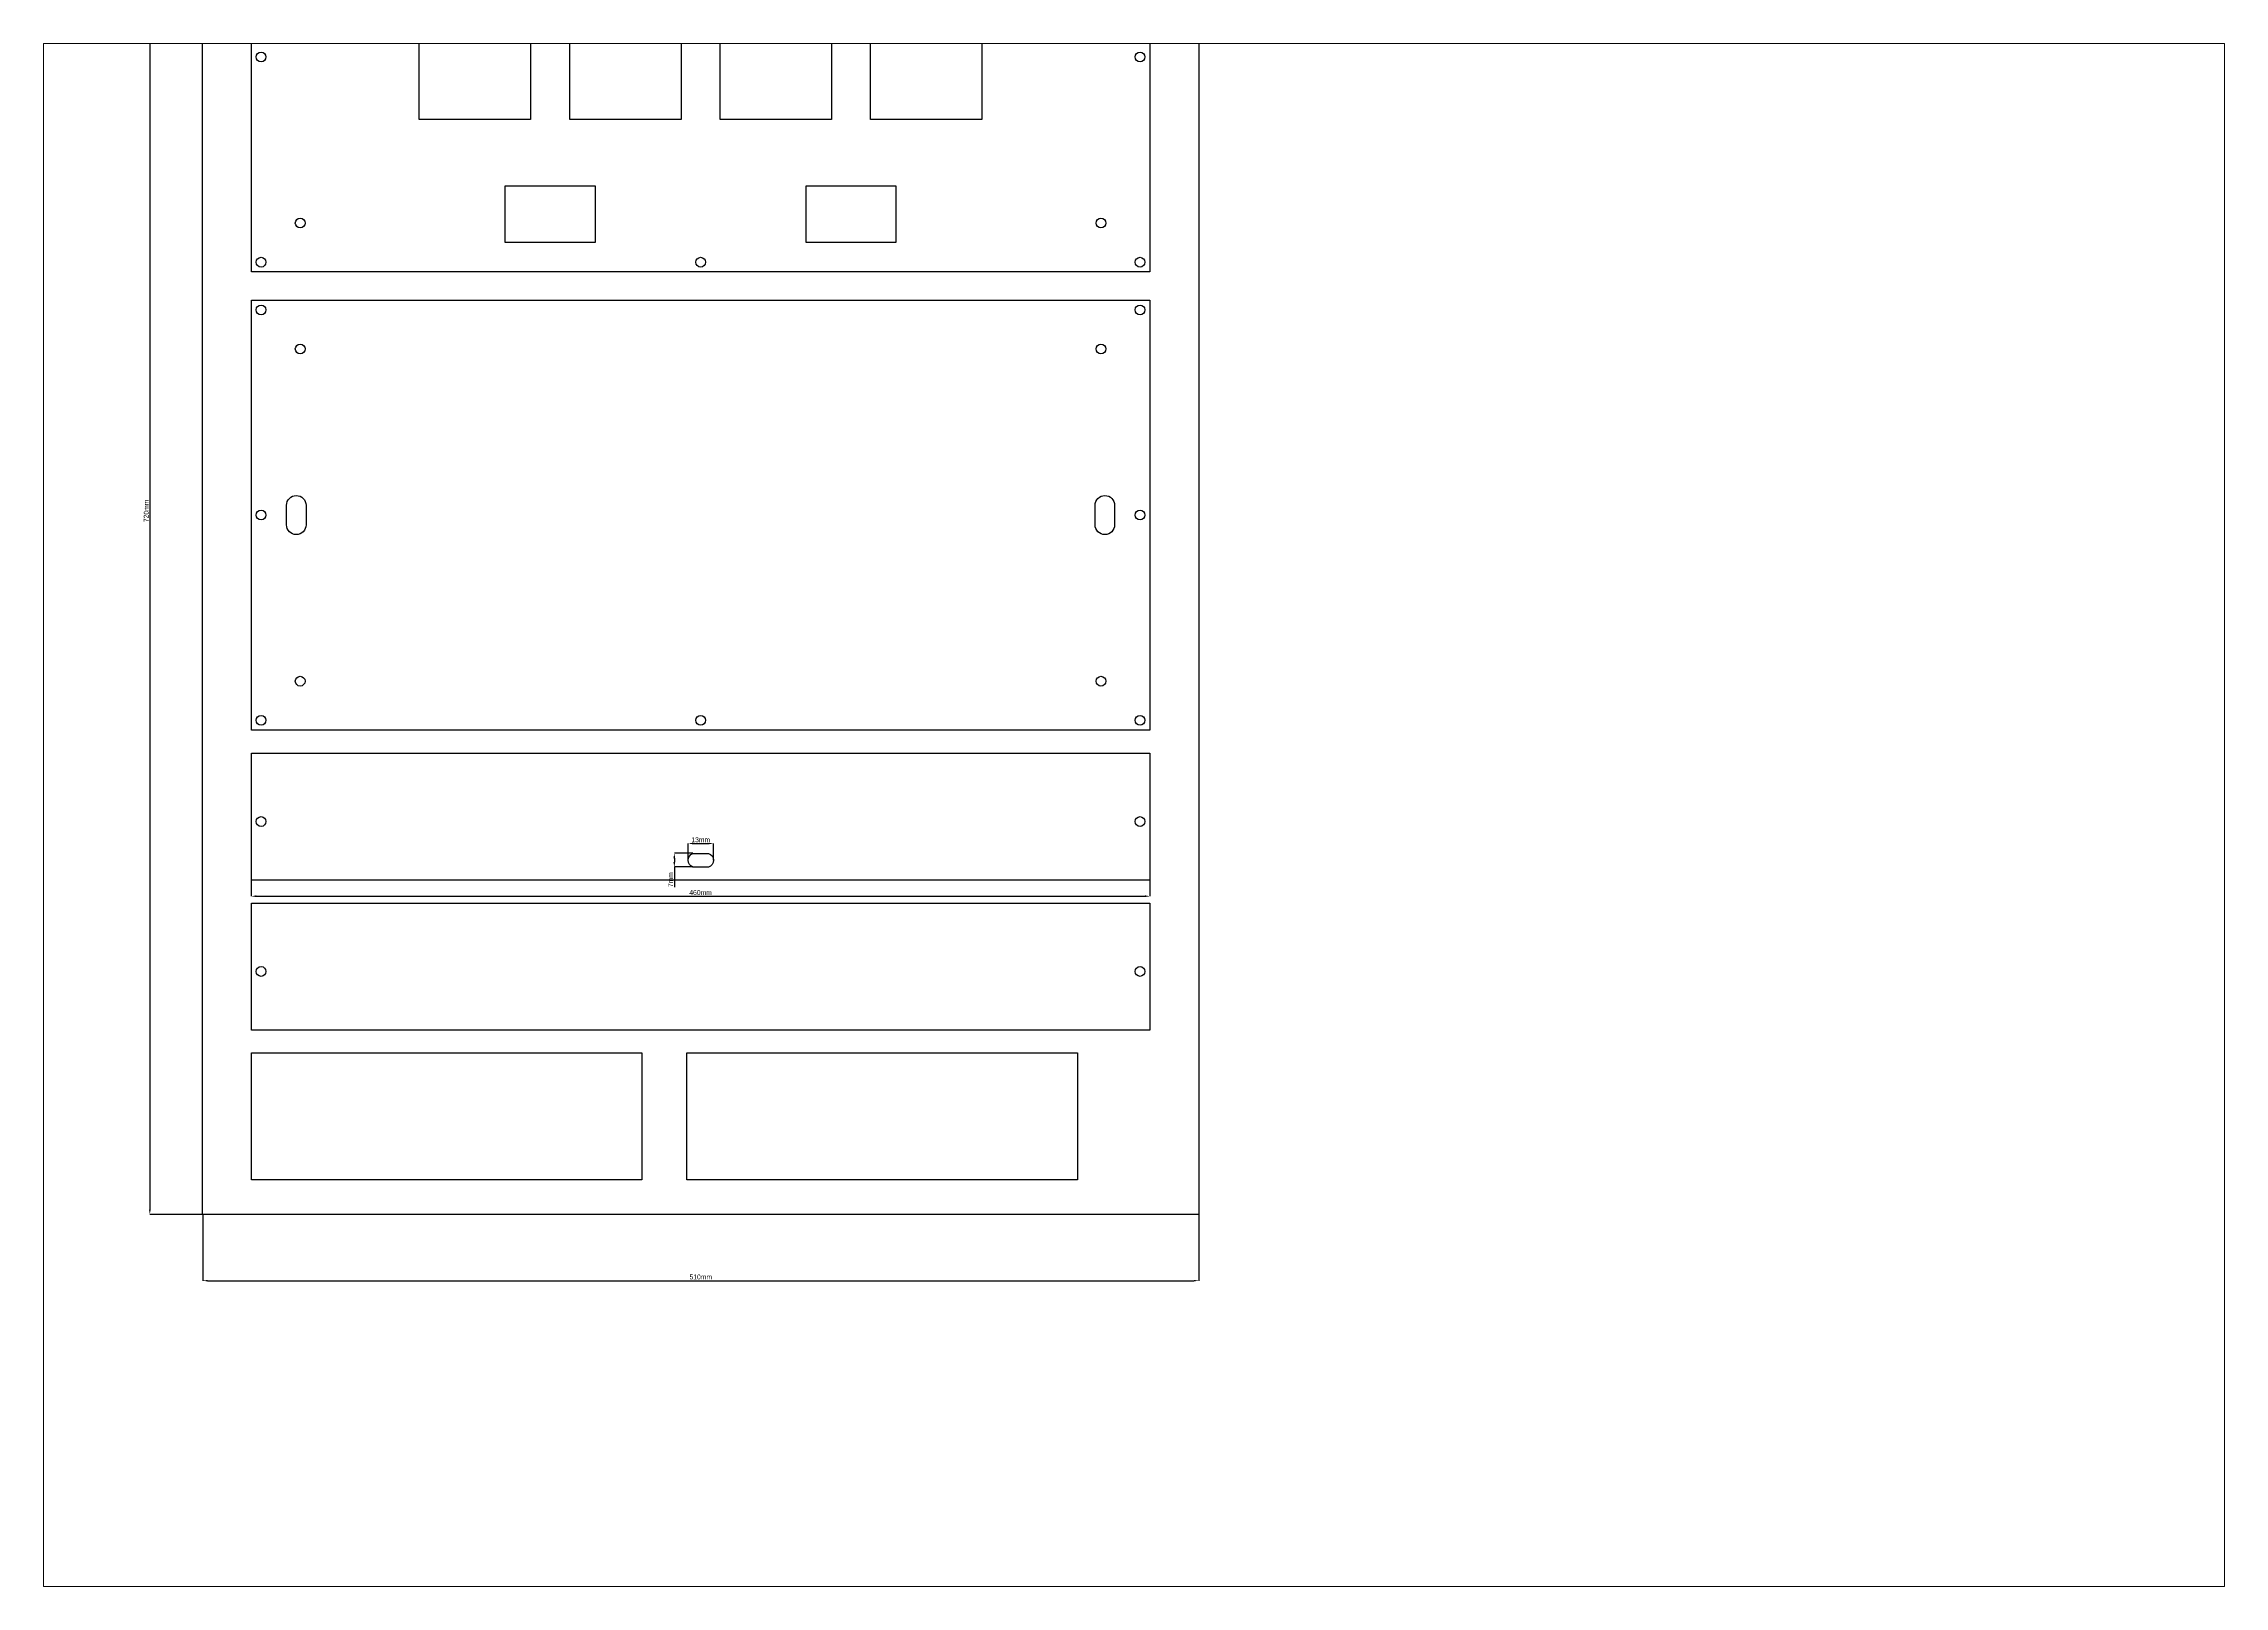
# Paper-space layout 'Layout1' of a CAD drawing. Header units: millimetres. Extents: x 30 to 267, y 21 to 189.
# The model-space entities are those that its viewports show. They can reach past a viewport. Long polylines and large blocks are cut down to what shows.
import ezdxf

# ---------------------------------------------------------------- set-up
doc = ezdxf.new("R2010")
doc.units = ezdxf.units.MM
doc.layers.add('Corte A (3mm Acr. Negro)', color=210, linetype='Continuous')
doc.layers.add('Corte B (5mm Acr. Transp.) Todo Junto', color=210, linetype='Continuous')
doc.dimstyles.new('ISO-25', dxfattribs={"dimtxt": 2.5, "dimasz": 2.5, "dimexe": 1.25, "dimexo": 0.625, "dimtad": 1, "dimtxsty": 'Standard', "dimcen": 2.5, "dimadec": 0, "dimazin": 0, "dimtfac": 1, "dimtmove": 0, "dimatfit": 3, "dimfxl": 1, "dimarcsym": 0})

# ---------------------------------------------------------------- blocks, each defined once
blk = doc.blocks.new('*D3')
at = {"layer": 'Corte A (3mm Acr. Negro)', "color": 0, "lineweight": -2, "transparency": 16777216}
for p, q in [((-411.7, 460.9), (-438.8, 460.9)), ((-438.8, 458.4), (-438.8, -256.6)), ((-411.7, -259.1), (-438.8, -259.1))]:
    blk.add_line(p, q, dxfattribs=at)
at = {"layer": 'Corte A (3mm Acr. Negro)', "color": 0, "transparency": 16777216}
for points in [[(-439.2, 458.4), (-438.3, 458.4), (-438.8, 460.9)], [(-439.2, -256.6), (-438.3, -256.6), (-438.8, -259.1)]]:
    blk.add_solid(points, dxfattribs=at)
at = {"layer": 'Defpoints', "color": 0, "transparency": 16777216}
for p in [(-411.7, 460.9), (-438.8, -259.1), (-411.7, -259.1)]:
    blk.add_point(p, dxfattribs=at)
at = {"layer": 'Corte A (3mm Acr. Negro)', "color": 0, "transparency": 16777216, "insert": (-440.6, 100.9), "char_height": 2.5, "attachment_point": 5, "rotation": 90}
blk.add_mtext('720mm', dxfattribs=at)
blk = doc.blocks.new('*D4')
at = {"layer": 'Corte A (3mm Acr. Negro)', "color": 0, "lineweight": -2, "transparency": 16777216}
for p, q in [((-411.7, -259.1), (-411.7, -293)), ((98.3, -259.1), (98.3, -293)), ((-409.2, -293), (95.8, -293))]:
    blk.add_line(p, q, dxfattribs=at)
at = {"layer": 'Corte A (3mm Acr. Negro)', "color": 0, "transparency": 16777216}
for points in [[(-409.2, -292.6), (-409.2, -293.4), (-411.7, -293)], [(95.8, -292.6), (95.8, -293.4), (98.3, -293)]]:
    blk.add_solid(points, dxfattribs=at)
at = {"layer": 'Defpoints', "color": 0, "transparency": 16777216}
for p in [(-411.7, -259.1), (98.3, -259.1), (98.3, -293)]:
    blk.add_point(p, dxfattribs=at)
at = {"layer": 'Corte A (3mm Acr. Negro)', "color": 0, "transparency": 16777216, "insert": (-156.7, -291.1), "char_height": 2.5, "attachment_point": 5}
blk.add_mtext('510mm', dxfattribs=at)
blk = doc.blocks.new('*D5')
at = {"layer": 'Corte A (3mm Acr. Negro)', "color": 0, "lineweight": -2, "transparency": 16777216}
for p, q in [((-160.8, -74.3), (-170.2, -74.3)), ((-170.2, -76.8), (-170.2, -78.8)), ((-160.8, -81.3), (-170.2, -81.3)), ((-170.2, -81.3), (-170.2, -91.7))]:
    blk.add_line(p, q, dxfattribs=at)
at = {"layer": 'Corte A (3mm Acr. Negro)', "color": 0, "transparency": 16777216}
for points in [[(-170.7, -76.8), (-169.8, -76.8), (-170.2, -74.3)], [(-170.7, -78.8), (-169.8, -78.8), (-170.2, -81.3)]]:
    blk.add_solid(points, dxfattribs=at)
at = {"layer": 'Defpoints', "color": 0, "transparency": 16777216}
for p in [(-160.8, -74.3), (-170.2, -81.3), (-160.8, -81.3)]:
    blk.add_point(p, dxfattribs=at)
at = {"layer": 'Corte A (3mm Acr. Negro)', "color": 0, "transparency": 16777216, "insert": (-172.1, -87.8), "char_height": 2.5, "attachment_point": 5, "rotation": 90}
blk.add_mtext('7mm', dxfattribs=at)
blk = doc.blocks.new('*D11')
at = {"layer": 'Corte A (3mm Acr. Negro)', "color": 0, "lineweight": -2, "transparency": 16777216}
for p, q in [((-386.8, -88), (-386.8, -96.3)), ((73.2, -88), (73.2, -96.3)), ((-384.3, -96.3), (70.7, -96.3))]:
    blk.add_line(p, q, dxfattribs=at)
at = {"layer": 'Corte A (3mm Acr. Negro)', "color": 0, "transparency": 16777216}
for points in [[(-384.3, -95.8), (-384.3, -96.7), (-386.8, -96.3)], [(70.7, -95.8), (70.7, -96.7), (73.2, -96.3)]]:
    blk.add_solid(points, dxfattribs=at)
at = {"layer": 'Defpoints', "color": 0, "transparency": 16777216}
for p in [(-386.8, -88), (73.2, -88), (73.2, -96.3)]:
    blk.add_point(p, dxfattribs=at)
at = {"layer": 'Corte A (3mm Acr. Negro)', "color": 0, "transparency": 16777216, "insert": (-156.8, -94.4), "char_height": 2.5, "attachment_point": 5}
blk.add_mtext('460mm', dxfattribs=at)
blk = doc.blocks.new('*D12')
at = {"layer": 'Corte A (3mm Acr. Negro)', "color": 0, "lineweight": -2, "transparency": 16777216}
for p, q in [((-163.2, -77.8), (-163.2, -69.3)), ((-160.7, -69.3), (-152.7, -69.3)), ((-150.2, -77.8), (-150.2, -69.3))]:
    blk.add_line(p, q, dxfattribs=at)
at = {"layer": 'Corte A (3mm Acr. Negro)', "color": 0, "transparency": 16777216}
for points in [[(-160.7, -68.9), (-160.7, -69.7), (-163.2, -69.3)], [(-152.7, -68.9), (-152.7, -69.7), (-150.2, -69.3)]]:
    blk.add_solid(points, dxfattribs=at)
at = {"layer": 'Defpoints', "color": 0, "transparency": 16777216}
for p in [(-163.2, -77.8), (-150.2, -69.3), (-150.2, -77.8)]:
    blk.add_point(p, dxfattribs=at)
at = {"layer": 'Corte A (3mm Acr. Negro)', "color": 0, "transparency": 16777216, "insert": (-156.7, -67.4), "char_height": 2.5, "attachment_point": 5}
blk.add_mtext('13mm', dxfattribs=at)

msp = doc.modelspace()

# ---------------------------------------------------------------- linework, layer by layer
at = {"layer": 'Corte A (3mm Acr. Negro)'}
for points in [[(-411.732, 460.888), (98.273, 460.888), (98.273, -259.109), (-411.732, -259.109)], [(-386.792, 208.776), (73.208, 208.776), (73.208, -11.224), (-386.792, -11.224)], [(-386.792, -23.032), (73.208, -23.032), (73.208, -88.032), (-386.792, -88.032)], [(-386.792, -99.784), (73.208, -99.784), (73.208, -164.784), (-386.792, -164.784)], [(-386.792, -241.477), (-386.792, -176.477), (-186.792, -176.477), (-186.792, -241.477)], [(-163.864, -241.477), (-163.864, -176.477), (36.136, -176.477), (36.136, -241.477)]]:
    msp.add_lwpolyline(points, close=True, dxfattribs=at)
for points in [[(-368.792, 103.776, -1), (-358.792, 103.776), (-358.792, 93.776, -1), (-368.792, 93.776)], [(45.208, 103.776, -1), (55.208, 103.776), (55.208, 93.776, -1), (45.208, 93.776)], [(-152.807, -74.33, -0.73874338), (-152.807, -81.33), (-160.777, -81.33, -0.69743371), (-160.777, -74.33)]]:
    msp.add_lwpolyline(points, format="xyb", close=True, dxfattribs=at)
for centre in [(-381.792, 333.195), (-381.792, 333.195), (-381.792, 333.195), (-381.792, 333.195), (68.208, 333.195), (68.208, 333.195), (68.208, 333.195), (68.208, 333.195), (-361.792, 248.195), (-361.792, 248.195), (-361.792, 248.195), (-361.792, 248.195), (48.208, 248.195), (48.208, 248.195), (48.208, 248.195), (48.208, 248.195), (-381.792, 228.195), (-381.792, 228.195), (-381.792, 228.195), (-381.792, 228.195), (-156.792, 228.195), (68.208, 228.195), (68.208, 228.195), (68.208, 228.195), (68.208, 228.195), (-381.792, 203.776), (-381.792, 203.776), (-381.792, 203.776), (-381.792, 203.776), (68.208, 203.776), (68.208, 203.776), (68.208, 203.776), (68.208, 203.776), (-361.792, 183.776), (-361.792, 183.776), (-361.792, 183.776), (-361.792, 183.776), (48.208, 183.776), (48.208, 183.776), (48.208, 183.776), (48.208, 183.776), (-381.792, 98.776), (-381.792, 98.776), (-381.792, 98.776), (-381.792, 98.776), (68.208, 98.776), (68.208, 98.776), (68.208, 98.776), (68.208, 98.776), (-361.792, 13.776), (-361.792, 13.776), (-361.792, 13.776), (-361.792, 13.776), (48.208, 13.776), (48.208, 13.776), (48.208, 13.776), (48.208, 13.776), (-381.792, -6.224), (-381.792, -6.224), (-381.792, -6.224), (-381.792, -6.224), (-156.792, -6.224), (68.208, -6.224), (68.208, -6.224), (68.208, -6.224), (68.208, -6.224), (-381.788, -58.032), (68.204, -58.032), (-381.788, -134.784), (68.204, -134.784)]:
    msp.add_circle(centre, 2.5, dxfattribs=at)
at = {"layer": 'Corte B (5mm Acr. Transp.) Todo Junto'}
for points in [[(-386.792, 443.195), (73.208, 443.195), (73.208, 223.195), (-386.792, 223.195)], [(-300.793, 358.198), (-243.793, 358.198), (-243.793, 301.198), (-300.793, 301.198)], [(-223.793, 358.198), (-166.793, 358.198), (-166.793, 301.198), (-223.793, 301.198)], [(-146.793, 358.198), (-89.793, 358.198), (-89.793, 301.198), (-146.793, 301.198)], [(-69.793, 358.198), (-12.793, 358.198), (-12.793, 301.198), (-69.793, 301.198)], [(-256.788, 267.196), (-210.788, 267.196), (-210.788, 238.196), (-256.788, 238.196)], [(-102.788, 267.196), (-56.788, 267.196), (-56.788, 238.196), (-102.788, 238.196)]]:
    msp.add_lwpolyline(points, close=True, dxfattribs=at)

# ---------------------------------------------------------------- dimensions: what is measured, and where the dimension line sits
at = {"layer": 'Corte A (3mm Acr. Negro)', "color": 3}
for base, p1, p2, picture, middle in [((-438.764, -259.109), (-411.732, 460.888), (-411.732, -259.109), '*D3', (-440.639, 100.89)), ((-170.236, -81.33), (-160.777, -74.33), (-160.777, -81.33), '*D5', (-172.111, -87.788))]:
    dim = msp.add_linear_dim(base=base, p1=p1, p2=p2, angle=90, dimstyle='ISO-25', override={"dimexe": 0, "dimexo": 0, "dimpost": 'mm'}, dxfattribs=at)
    dim.commit()
    dim.dimension.update_dxf_attribs({"geometry": picture, "text_midpoint": middle})
for base, p1, p2, picture, middle in [((-150.221, -69.282), (-163.218, -77.83), (-150.221, -77.83), '*D12', (-156.719, -67.407)), ((73.208, -96.265), (-386.792, -88.032), (73.208, -88.032), '*D11', (-156.792, -94.39)), ((98.2726, -292.9694), (-411.732, -259.1087), (98.2726, -259.1087), '*D4', (-156.7297, -291.0944))]:
    dim = msp.add_linear_dim(base=base, p1=p1, p2=p2, dimstyle='ISO-25', override={"dimexe": 0, "dimexo": 0, "dimpost": 'mm'}, dxfattribs=at)
    dim.commit()
    dim.dimension.update_dxf_attribs({"geometry": picture, "text_midpoint": middle})

psp = doc.layouts.get("Layout1")

# ---------------------------------------------------------------- viewports
at = {"layer": 'Corte A (3mm Acr. Negro)', "color": 3}
psp.add_viewport(center=(148.5, 105), size=(237.6, 168), view_center_point=(65.11, -54.7), view_height=789.45014, dxfattribs=at)

doc.saveas('drawing.dxf')
